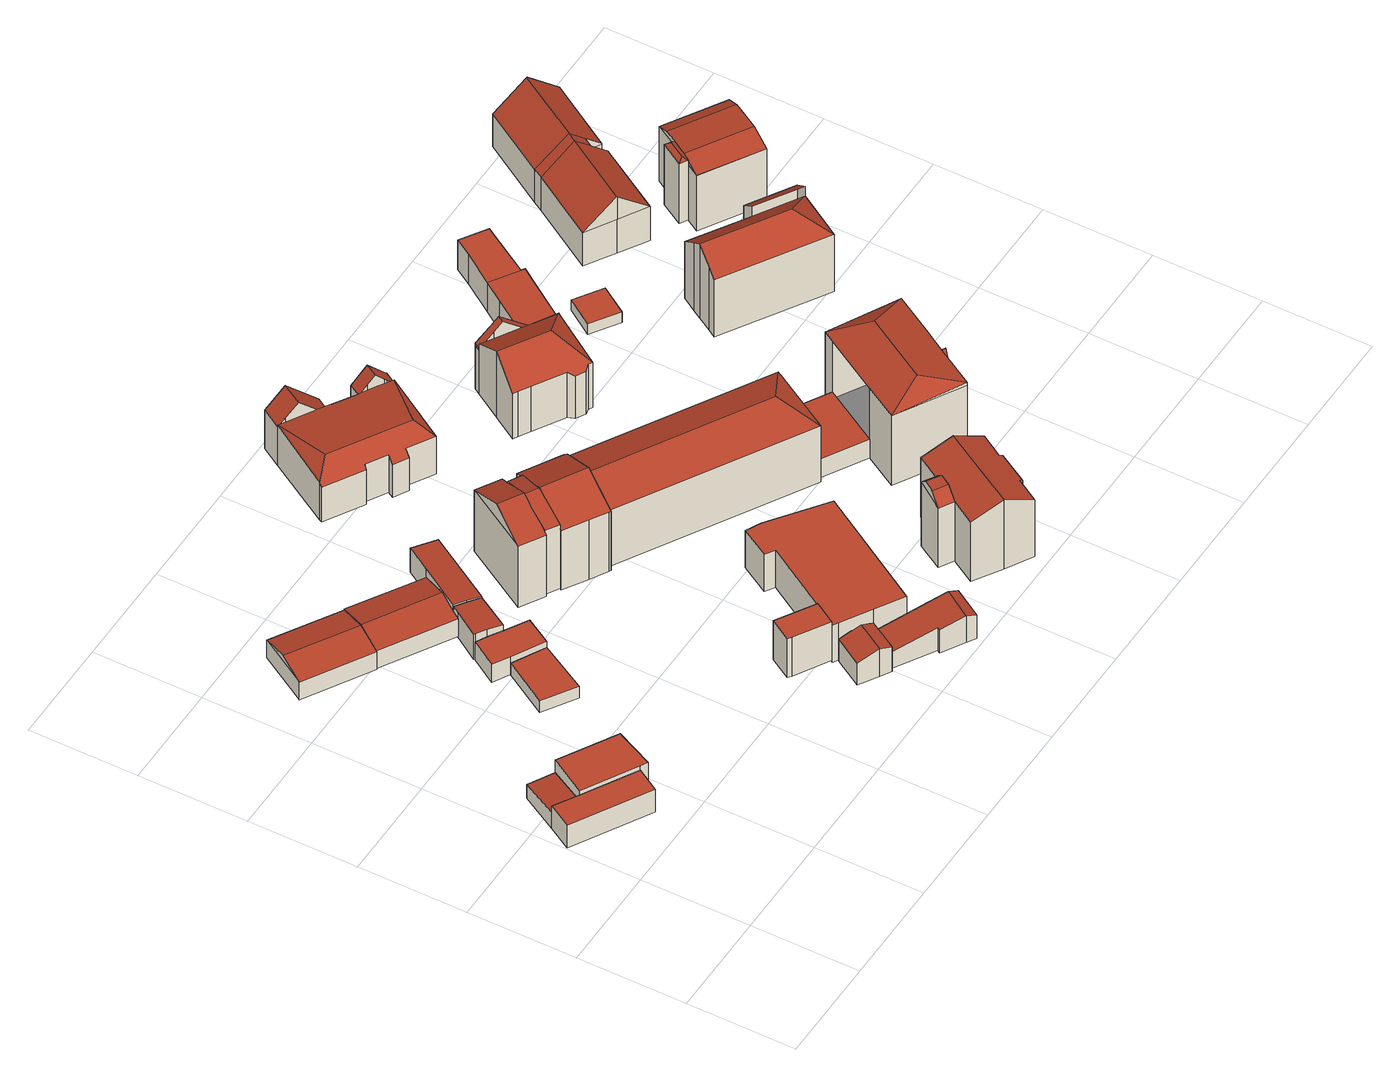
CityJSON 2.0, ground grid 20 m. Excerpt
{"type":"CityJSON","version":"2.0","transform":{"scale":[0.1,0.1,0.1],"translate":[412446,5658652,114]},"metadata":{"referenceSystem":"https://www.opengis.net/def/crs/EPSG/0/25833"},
"CityObjects":{
"building1":{"type":"Building","attributes":{"Dachtyp_tdc":"tdcPolyFlatRoof","Gemeindeschluessel":14612000,"Dachneigung":0,"QualitaetDacherkennung":29,"Geometrietyp2DReferenz":"3000","measuredHeight":5.09,"function":"31001_9998","roofType":"1000"},"geometry":[{"type":"Solid","lod":"2","boundaries":[[[[0,1,2,3]],[[1,4,5,2]],[[4,6,7,5]],[[6,8,9,7]],[[8,0,3,9]],[[8,6,4,1,0]],[[3,2,5,7,9]]]],"semantics":{"surfaces":[{"type":"WallSurface"},{"type":"RoofSurface"},{"type":"GroundSurface"}],"values":[[0,0,0,0,0,1,2]]}}]},
"building2":{"type":"Building","attributes":{"Dachtyp_tdc":"tdcPolyFlatRoof","Gemeindeschluessel":14612000,"Dachneigung":3.47,"QualitaetDacherkennung":79,"Geometrietyp2DReferenz":"3000","measuredHeight":3.52,"function":"31001_9998","roofType":"2100"},"geometry":[{"type":"Solid","lod":"2","boundaries":[[[[10,11,5,12]],[[11,13,2,5]],[[13,14,15,2]],[[14,10,12,15]],[[14,13,11,10]],[[12,5,2,15]]]],"semantics":{"surfaces":[{"type":"WallSurface"},{"type":"RoofSurface"},{"type":"GroundSurface"}],"values":[[0,0,0,0,1,2]]}}]},
"building3":{"type":"Building","attributes":{"Dachtyp_tdc":"tdcPolyFlatRoof","Gemeindeschluessel":14612000,"Dachneigung":0,"QualitaetDacherkennung":66,"Geometrietyp2DReferenz":"3000","measuredHeight":5.75,"function":"31001_9998","roofType":"1000"},"geometry":[{"type":"Solid","lod":"2","boundaries":[[[[16,17,18,19]],[[17,20,21,18]],[[20,22,23,21]],[[22,24,25,23]],[[24,16,19,25]],[[24,22,20,17,16]],[[19,18,21,23,25]]]],"semantics":{"surfaces":[{"type":"WallSurface"},{"type":"RoofSurface"},{"type":"GroundSurface"}],"values":[[0,0,0,0,0,1,2]]}}]},
"building4":{"type":"Building","attributes":{"Dachtyp_tdc":"tdcFreeFormRoof","Gemeindeschluessel":14612000,"Dachneigung":14.09,"QualitaetDacherkennung":87,"Geometrietyp2DReferenz":"3000","measuredHeight":5.27,"function":"31001_9998","roofType":"5000"},"geometry":[{"type":"Solid","lod":"2","boundaries":[[[[26,27,28,29]],[[27,30,31,28]],[[30,32,33,31]],[[32,34,35,33]],[[34,26,29,35]],[[34,36,37,27,26]],[[36,32,30,37]],[[30,27,37]],[[34,32,36]],[[29,28,31,33,35]]]],"semantics":{"surfaces":[{"type":"WallSurface"},{"type":"RoofSurface"},{"type":"GroundSurface"}],"values":[[0,0,0,0,0,1,1,0,0,2]]}}]},
"building5":{"type":"Building","attributes":{"Dachtyp_tdc":"tdcPolyFlatRoof","Gemeindeschluessel":14612000,"Dachneigung":0,"QualitaetDacherkennung":81,"Geometrietyp2DReferenz":"3000","measuredHeight":2.6,"function":"31001_9998","roofType":"1000"},"geometry":[{"type":"Solid","lod":"2","boundaries":[[[[38,39,40,41]],[[39,42,43,40]],[[42,44,45,43]],[[44,38,41,45]],[[44,42,39,38]],[[41,40,43,45]]]],"semantics":{"surfaces":[{"type":"WallSurface"},{"type":"RoofSurface"},{"type":"GroundSurface"}],"values":[[0,0,0,0,1,2]]}}]},
"building6":{"type":"Building","attributes":{"Dachtyp_tdc":"tdcPolyFlatRoof","Gemeindeschluessel":14612000,"Dachneigung":0,"QualitaetDacherkennung":75,"Geometrietyp2DReferenz":"3000","measuredHeight":3.94,"function":"31001_9998","roofType":"1000"},"geometry":[{"type":"Solid","lod":"2","boundaries":[[[[46,47,48,49]],[[47,50,51,48]],[[50,52,53,51]],[[52,54,55,53]],[[54,56,57,55]],[[56,58,59,57]],[[58,46,49,59]],[[58,56,54,52,50,47,46]],[[49,48,51,53,55,57,59]]]],"semantics":{"surfaces":[{"type":"WallSurface"},{"type":"RoofSurface"},{"type":"GroundSurface"}],"values":[[0,0,0,0,0,0,0,1,2]]}}]},
"building7":{"type":"Building","attributes":{"Dachtyp_tdc":"tdcFreeFormRoof","Gemeindeschluessel":14612000,"Dachneigung":14.11,"QualitaetDacherkennung":85,"Geometrietyp2DReferenz":"3000","measuredHeight":5.29,"function":"31001_9998","roofType":"5000"},"geometry":[{"type":"Solid","lod":"2","boundaries":[[[[60,61,62,63]],[[64,60,63,65,66]],[[64,61,60]],[[62,65,63]],[[67,68,69,70,71]],[[64,66,67,71]],[[66,65,68,67]],[[65,62,69,68]],[[62,61,70,69]],[[61,64,71,70]]]],"semantics":{"surfaces":[{"type":"RoofSurface"},{"type":"WallSurface"},{"type":"GroundSurface"}],"values":[[0,0,1,1,2,1,1,1,1,1]]}}]},
"building8":{"type":"Building","attributes":{"Dachtyp_tdc":"tdcPolyFlatRoof","Gemeindeschluessel":14612000,"Dachneigung":4.92,"QualitaetDacherkennung":74,"Geometrietyp2DReferenz":"3000","measuredHeight":5.62,"function":"31001_9998","roofType":"2100"},"geometry":[{"type":"Solid","lod":"2","boundaries":[[[[72,73,74,75]],[[73,76,77,74]],[[76,78,79,77]],[[78,80,81,79]],[[80,82,83,81]],[[82,84,85,83]],[[84,86,87,85]],[[84,82,80,78,76,73,72,86]],[[87,75,74,77,79,81,83,85]],[[86,72,75,87]]]],"semantics":{"surfaces":[{"type":"WallSurface"},{"type":"RoofSurface"},{"type":"GroundSurface"}],"values":[[0,0,0,0,0,0,0,1,2,0]]}}]},
"building9":{"type":"Building","attributes":{"Dachtyp_tdc":"tdcPolyFlatRoof","Gemeindeschluessel":14612000,"Dachneigung":0,"QualitaetDacherkennung":74,"Geometrietyp2DReferenz":"3000","measuredHeight":8.72,"function":"31001_9998","roofType":"1000"},"geometry":[{"type":"Solid","lod":"2","boundaries":[[[[88,89,90,91]],[[89,92,93,90]],[[92,94,95,93]],[[94,96,97,95]],[[96,88,91,97]],[[96,94,92,89,88]],[[91,90,93,95,97]]]],"semantics":{"surfaces":[{"type":"WallSurface"},{"type":"RoofSurface"},{"type":"GroundSurface"}],"values":[[0,0,0,0,0,1,2]]}}]},
"building10":{"type":"Building","attributes":{"Dachtyp_tdc":"tdcPolyFlatRoof","Gemeindeschluessel":14612000,"Dachneigung":6.81,"QualitaetDacherkennung":72,"Geometrietyp2DReferenz":"3000","measuredHeight":5.4,"function":"31001_9998","roofType":"2100"},"geometry":[{"type":"Solid","lod":"2","boundaries":[[[[98,99,100,101]],[[99,102,103,100]],[[102,104,105,103]],[[104,106,107,105]],[[106,108,109,107]],[[108,98,101,109]],[[108,106,104,102,99,98]],[[101,100,103,105,107,109]]]],"semantics":{"surfaces":[{"type":"WallSurface"},{"type":"RoofSurface"},{"type":"GroundSurface"}],"values":[[0,0,0,0,0,0,1,2]]}}]},
"building11":{"type":"Building","attributes":{"Gemeindeschluessel":14612000,"Geometrietyp2DReferenz":"3000","function":"31001_9998","roofType":"9999"},"children":["building11-1","building11-2"]},
"building11-1":{"type":"BuildingPart","attributes":{"Dachtyp_tdc":"tdcGableRoof","Dachneigung":18.79,"QualitaetDacherkennung":74,"Geometrietyp2DReferenz":"3000","measuredHeight":6.24,"roofType":"3100"},"parents":["building11"],"geometry":[{"type":"MultiSurface","lod":"2","boundaries":[[[110,111,112,113]],[[111,114,115,112]],[[114,116,117,115]],[[116,118,119,117]],[[118,120,121,119]],[[120,122,123,124,121]],[[110,113,125]],[[120,118,116,114]],[[114,111,110,122,120]],[[112,115,117,119,121,124,113]]],"semantics":{"surfaces":[{"type":"WallSurface"},{"type":"RoofSurface"},{"type":"GroundSurface"}],"values":[0,0,0,0,0,0,0,1,1,2]}}]},
"building11-2":{"type":"BuildingPart","attributes":{"Dachtyp_tdc":"tdcGableRoof","Dachneigung":10.27,"QualitaetDacherkennung":30,"Geometrietyp2DReferenz":"3000","measuredHeight":6.03,"roofType":"3100"},"parents":["building11"],"geometry":[{"type":"MultiSurface","lod":"2","boundaries":[[[126,127,128,129]],[[127,130,131,128]],[[130,125,113,131]],[[123,132,133,124]],[[132,134,135,133]],[[134,136,137,135]],[[136,138,139,137]],[[138,140,141,139]],[[140,126,129,141]],[[136,134,132,123,125,130,127,126]],[[126,140,138,136]],[[129,128,131,113,124,133,135,137,139,141]]],"semantics":{"surfaces":[{"type":"WallSurface"},{"type":"RoofSurface"},{"type":"GroundSurface"}],"values":[0,0,0,0,0,0,0,0,0,1,1,2]}}]},
"building12":{"type":"Building","attributes":{"Gemeindeschluessel":14612000,"Geometrietyp2DReferenz":"3000","function":"31001_9998","roofType":"9999"},"children":["building12-1","building12-2","building12-3"]},
"building12-1":{"type":"BuildingPart","attributes":{"Dachtyp_tdc":"tdcGableRoof","Dachneigung":19.32,"QualitaetDacherkennung":67,"Geometrietyp2DReferenz":"3000","measuredHeight":16.62,"roofType":"3100"},"parents":["building12"],"geometry":[{"type":"MultiSurface","lod":"2","boundaries":[[[142,143,144]],[[142,145,146,147,148,143]],[[149,150,151,152,153]],[[154,155,156,157,158,159]],[[145,142,160,161,158,157,162]],[[149,163,155,154,150]],[[154,164,150]],[[151,165,143,148,152]]],"semantics":{"surfaces":[{"type":"WallSurface"},{"type":"RoofSurface"},{"type":"GroundSurface"}],"values":[0,0,0,1,1,0,0,2]}}]},
"building12-2":{"type":"BuildingPart","attributes":{"Dachtyp_tdc":"tdcGableRoof","Dachneigung":23.73,"QualitaetDacherkennung":49,"Geometrietyp2DReferenz":"3000","measuredHeight":16.82,"roofType":"3100"},"parents":["building12"],"geometry":[{"type":"MultiSurface","lod":"2","boundaries":[[[166,167,168,169]],[[167,170,171,168]],[[170,172,173,171]],[[172,153,152,173]],[[174,166,169,175]],[[174,146,176,162,177,178,166]],[[167,178,177,156,163,179,170]],[[170,179,172]],[[172,179,163,149,153]],[[166,178,167]],[[169,168,171,173,152,148,175]]],"semantics":{"surfaces":[{"type":"WallSurface"},{"type":"RoofSurface"},{"type":"GroundSurface"}],"values":[0,0,0,0,0,1,1,0,0,0,2]}}]},
"building12-3":{"type":"BuildingPart","attributes":{"Dachtyp_tdc":"tdcGableRoof","Dachneigung":24.69,"QualitaetDacherkennung":65,"Geometrietyp2DReferenz":"3000","measuredHeight":16.9,"roofType":"3100"},"parents":["building12"],"geometry":[{"type":"MultiSurface","lod":"2","boundaries":[[[180,181,182,183]],[[181,184,185,182]],[[184,144,143,185]],[[164,151,150]],[[164,186,187,151]],[[186,188,189,187]],[[188,190,191,189]],[[190,192,193,191]],[[192,194,195,193]],[[194,196,197,195]],[[196,198,199,197]],[[198,180,183,199]],[[194,192,190,188,186,164,159,200]],[[200,160,201,144,184,181,180,198,196,194]],[[183,182,185,143,165,151,187,189,191,193,195,197,199]]],"semantics":{"surfaces":[{"type":"WallSurface"},{"type":"RoofSurface"},{"type":"GroundSurface"}],"values":[0,0,0,0,0,0,0,0,0,0,0,0,1,1,2]}}]},
"building13":{"type":"Building","attributes":{"Dachtyp_tdc":"tdcPolyFlatRoof","Gemeindeschluessel":14612000,"Dachneigung":0,"QualitaetDacherkennung":92,"Geometrietyp2DReferenz":"3000","measuredHeight":8.29,"function":"31001_9998","roofType":"1000"},"geometry":[{"type":"Solid","lod":"2","boundaries":[[[[202,203,204,205]],[[203,206,207,204]],[[206,208,209,207]],[[208,210,211,209]],[[210,212,213,211]],[[212,214,215,213]],[[214,216,217,215]],[[216,218,219,217]],[[218,220,221,219]],[[220,222,223,221]],[[222,202,205,223]],[[222,220,218,216,214,212,210,208,206,203,202]],[[205,204,207,209,211,213,215,217,219,221,223]]]],"semantics":{"surfaces":[{"type":"WallSurface"},{"type":"RoofSurface"},{"type":"GroundSurface"}],"values":[[0,0,0,0,0,0,0,0,0,0,0,1,2]]}}]},
"building14":{"type":"Building","attributes":{"Gemeindeschluessel":14612000,"Geometrietyp2DReferenz":"3000","function":"31001_9998","roofType":"9999"},"children":["building14-1","building14-2","building14-3"]},
"building14-1":{"type":"BuildingPart","attributes":{"Dachtyp_tdc":"tdcGableRoof","Dachneigung":44.82,"QualitaetDacherkennung":51,"Geometrietyp2DReferenz":"3000","measuredHeight":11.62,"roofType":"3100"},"parents":["building14"],"geometry":[{"type":"MultiSurface","lod":"2","boundaries":[[[224,225,226,227]],[[225,228,229,226]],[[228,230,231,229]],[[230,232,233,231]],[[232,234,235,233]],[[234,236,237,235]],[[230,228,225,224,238,239]],[[239,240,236,234,232,230]],[[237,241,227,226,229,231,233,235]]],"semantics":{"surfaces":[{"type":"WallSurface"},{"type":"RoofSurface"},{"type":"GroundSurface"}],"values":[0,0,0,0,0,0,1,1,2]}}]},
"building14-2":{"type":"BuildingPart","attributes":{"Dachtyp_tdc":"tdcHipRoof","Dachneigung":10.27,"QualitaetDacherkennung":31,"Geometrietyp2DReferenz":"3000","measuredHeight":10.94,"roofType":"3200"},"parents":["building14"],"geometry":[{"type":"MultiSurface","lod":"2","boundaries":[[[242,243,244,245]],[[243,246,247,244]],[[246,248,249,247]],[[248,250,251,249]],[[250,252,253,251]],[[252,254,255,256,253]],[[257,258,224,227,259,260]],[[261,262,263,237,236]],[[262,264,265,263]],[[264,266,267,265]],[[266,242,245,267]],[[262,261,268]],[[254,252,269]],[[261,240,270,238,258,257,271,272,273,254,269,268]],[[252,250,248,246,243,242,266,264,262,268,269]],[[245,244,247,249,251,253,256,274,259,227,241,237,263,265,267]]],"semantics":{"surfaces":[{"type":"WallSurface"},{"type":"RoofSurface"},{"type":"GroundSurface"}],"values":[0,0,0,0,0,0,0,0,0,0,0,1,1,1,1,2]}}]},
"building14-3":{"type":"BuildingPart","attributes":{"Dachtyp_tdc":"tdcGableRoof","Dachneigung":44.83,"QualitaetDacherkennung":53,"Geometrietyp2DReferenz":"3000","measuredHeight":12.28,"roofType":"3100"},"parents":["building14"],"geometry":[{"type":"MultiSurface","lod":"2","boundaries":[[[255,275,276,256]],[[275,277,278,276]],[[277,279,280,278]],[[279,260,259,280]],[[277,275,255,273,281]],[[281,271,260,279,277]],[[274,256,276,278,280,259]]],"semantics":{"surfaces":[{"type":"WallSurface"},{"type":"RoofSurface"},{"type":"GroundSurface"}],"values":[0,0,0,0,1,1,2]}}]},
"building15":{"type":"Building","attributes":{"Dachtyp_tdc":"tdcCutGableRoof","Gemeindeschluessel":14612000,"Dachneigung":49.26,"QualitaetDacherkennung":78,"Geometrietyp2DReferenz":"3000","measuredHeight":15.46,"function":"31001_9998","roofType":"9999"},"geometry":[{"type":"Solid","lod":"2","boundaries":[[[[282,283,284,285]],[[283,286,287,284]],[[286,288,289,287]],[[288,282,285,289]],[[283,282,290,291]],[[286,283,291,292]],[[288,286,292,293]],[[282,288,293,290]],[[292,291,290,293]],[[285,284,287,289]]]],"semantics":{"surfaces":[{"type":"WallSurface"},{"type":"RoofSurface"},{"type":"GroundSurface"}],"values":[[0,0,0,0,1,0,1,0,1,2]]}}]},
"building16":{"type":"Building","attributes":{"Dachtyp_tdc":"tdcGableRoof","Gemeindeschluessel":14612000,"Dachneigung":26.49,"QualitaetDacherkennung":33,"Geometrietyp2DReferenz":"3000","measuredHeight":15.43,"function":"31001_9998","roofType":"3100"},"geometry":[{"type":"Solid","lod":"2","boundaries":[[[[294,295,296,284]],[[295,297,298,296]],[[297,299,300,298]],[[299,301,302,300]],[[301,303,304,302]],[[303,305,306,304]],[[305,307,308,306]],[[307,309,310,308]],[[309,311,312,310]],[[311,313,314,312]],[[313,315,287,314]],[[315,294,284,287]],[[311,309,307,305,303,301,299,297]],[[297,295,294,315,313,311]],[[284,296,298,300,302,304,306,308,310,312,314,287]]]],"semantics":{"surfaces":[{"type":"WallSurface"},{"type":"RoofSurface"},{"type":"GroundSurface"}],"values":[[0,0,0,0,0,0,0,0,0,0,0,0,1,1,2]]}}]},
"building17":{"type":"Building","attributes":{"Gemeindeschluessel":14612000,"Geometrietyp2DReferenz":"3000","function":"31001_9998","roofType":"9999"},"children":["building17-1","building17-2","building17-3","building17-4"]},
"building17-1":{"type":"BuildingPart","attributes":{"Dachtyp_tdc":"tdcGableRoof","Dachneigung":69.1,"QualitaetDacherkennung":6,"Geometrietyp2DReferenz":"3000","measuredHeight":13.9,"roofType":"3100"},"parents":["building17"],"geometry":[{"type":"MultiSurface","lod":"2","boundaries":[[[316,317,318,319]],[[317,320,321,318]],[[320,322,323,321]],[[320,317,324]],[[317,316,325,324]],[[322,320,324,325]],[[319,318,321,323]]],"semantics":{"surfaces":[{"type":"WallSurface"},{"type":"RoofSurface"},{"type":"GroundSurface"}],"values":[0,0,0,0,1,1,2]}}]},
"building17-2":{"type":"BuildingPart","attributes":{"Dachtyp_tdc":"tdcHipAndGableRoof","Dachneigung":20.98,"QualitaetDacherkennung":53,"Geometrietyp2DReferenz":"3000","measuredHeight":15.16,"roofType":"5000"},"parents":["building17"],"geometry":[{"type":"MultiSurface","lod":"2","boundaries":[[[326,327,328,329]],[[327,330,331,328]],[[330,332,333,334,331]],[[335,336,337,338,339]],[[336,340,341,337]],[[340,342,343,341]],[[342,344,345,343]],[[344,326,329,345]],[[340,336,335,332,330,327,346]],[[327,326,344,346]],[[344,342,340,346]],[[329,328,331,334,338,337,341,343,345]]],"semantics":{"surfaces":[{"type":"WallSurface"},{"type":"RoofSurface"},{"type":"GroundSurface"}],"values":[0,0,0,0,0,0,0,0,1,1,1,2]}}]},
"building17-3":{"type":"BuildingPart","attributes":{"Dachtyp_tdc":"tdcPolyFlatRoof","Dachneigung":0,"QualitaetDacherkennung":76,"Geometrietyp2DReferenz":"3000","measuredHeight":4.17,"roofType":"1000"},"parents":["building17"],"geometry":[{"type":"MultiSurface","lod":"2","boundaries":[[[333,347,348,334]],[[349,350,337,351]],[[350,339,338,337]],[[339,350,349,347,333]],[[334,348,351,337,338]]],"semantics":{"surfaces":[{"type":"WallSurface"},{"type":"RoofSurface"},{"type":"GroundSurface"}],"values":[0,0,0,1,2]}}]},
"building17-4":{"type":"BuildingPart","attributes":{"Dachtyp_tdc":"tdcHipRoof","Dachneigung":17.56,"QualitaetDacherkennung":42,"Geometrietyp2DReferenz":"3000","measuredHeight":18.48,"roofType":"3200"},"parents":["building17"],"geometry":[{"type":"MultiSurface","lod":"2","boundaries":[[[352,323,322]],[[352,353,354,323]],[[353,355,356,354]],[[355,357,351,356]],[[357,349,351]],[[358,348,347]],[[358,359,360,348]],[[359,361,362,360]],[[361,363,316,319,362]],[[355,364,365]],[[366,359,367]],[[368,366,367,365,364,369]],[[357,355,365,367,359,358]],[[363,368,369,352]],[[352,369,364,353]],[[361,366,368,363]],[[359,366,361]],[[353,364,355]],[[323,354,356,351,348,360,362,319]]],"semantics":{"surfaces":[{"type":"WallSurface"},{"type":"RoofSurface"},{"type":"GroundSurface"}],"values":[0,0,0,0,0,0,0,0,0,1,1,1,1,0,0,0,0,0,2]}}]},
"building18":{"type":"Building","attributes":{"Gemeindeschluessel":14612000,"Geometrietyp2DReferenz":"3000","function":"31001_9998","roofType":"9999"},"children":["building18-1","building18-2"]},
"building18-1":{"type":"BuildingPart","attributes":{"Dachtyp_tdc":"tdcHipAndGableRoof","Dachneigung":41.31,"QualitaetDacherkennung":31,"Geometrietyp2DReferenz":"3000","measuredHeight":14.8,"roofType":"5000"},"parents":["building18"],"geometry":[{"type":"MultiSurface","lod":"2","boundaries":[[[370,371,372,373]],[[371,374,375,372]],[[374,376,377,375]],[[376,378,379,377]],[[378,380,381,379]],[[380,382,383,384,385,381]],[[386,387,388,389,390]],[[387,391,392,388]],[[391,393,394,392]],[[393,395,396,394]],[[395,397,398,396]],[[397,370,373,398]],[[393,391,387,399]],[[387,386,400,401,382,380,399]],[[380,378,376,374,371,370,397,395,393,399]],[[373,372,375,377,379,381,385,389,388,392,394,396,398]]],"semantics":{"surfaces":[{"type":"WallSurface"},{"type":"RoofSurface"},{"type":"GroundSurface"}],"values":[0,0,0,0,0,0,0,0,0,0,0,0,1,1,1,2]}}]},
"building18-2":{"type":"BuildingPart","attributes":{"Dachtyp_tdc":"tdcGableRoof","Dachneigung":40.76,"QualitaetDacherkennung":34,"Geometrietyp2DReferenz":"3000","measuredHeight":14.22,"roofType":"3100"},"parents":["building18"],"geometry":[{"type":"MultiSurface","lod":"2","boundaries":[[[384,402,403,385]],[[402,404,405,403]],[[404,406,407,405]],[[406,408,409,407]],[[408,410,411,409]],[[410,390,389,411]],[[410,412,413,414,400,390]],[[383,401,414,413,415,416,417]],[[384,383,417,402]],[[402,417,416,404]],[[404,416,415,406]],[[406,415,413,412,408]],[[408,412,410]],[[389,385,403,405,407,409,411]]],"semantics":{"surfaces":[{"type":"WallSurface"},{"type":"RoofSurface"},{"type":"GroundSurface"}],"values":[0,0,0,0,0,0,1,1,0,0,0,0,0,2]}}]},
"building19":{"type":"Building","attributes":{"Gemeindeschluessel":14612000,"Geometrietyp2DReferenz":"3000","function":"31001_9998","roofType":"9999"},"children":["building19-1","building19-2","building19-3"]},
"building19-1":{"type":"BuildingPart","attributes":{"Dachtyp_tdc":"tdcFreeFormRoof","Dachneigung":63.85,"QualitaetDacherkennung":16,"Geometrietyp2DReferenz":"3000","measuredHeight":8.31,"roofType":"5000"},"parents":["building19"],"geometry":[{"type":"MultiSurface","lod":"2","boundaries":[[[418,419,420,421]],[[419,422,423,420]],[[422,424,425,423]],[[424,426,427,428,425]],[[429,430,431]],[[429,432,433,430]],[[432,434,435,433]],[[434,436,437,435]],[[436,418,421,437]],[[432,429,438]],[[429,426,424,438]],[[424,422,419,418,436,434,432,438]],[[421,420,423,425,428,430,433,435,437]]],"semantics":{"surfaces":[{"type":"WallSurface"},{"type":"RoofSurface"},{"type":"GroundSurface"}],"values":[0,0,0,0,0,0,0,0,0,1,1,1,2]}}]},
"building19-2":{"type":"BuildingPart","attributes":{"Dachtyp_tdc":"tdcPolyFlatRoof","Dachneigung":0,"QualitaetDacherkennung":55,"Geometrietyp2DReferenz":"3000","measuredHeight":6.58,"roofType":"1000"},"parents":["building19"],"geometry":[{"type":"MultiSurface","lod":"2","boundaries":[[[439,440,441,442]],[[440,443,444,441]],[[443,445,446,444]],[[447,448,449,450]],[[447,451,452,448]],[[451,439,442,452]],[[451,447,450,445,443,440,439]],[[442,441,444,446,449,448,452]]],"semantics":{"surfaces":[{"type":"WallSurface"},{"type":"RoofSurface"},{"type":"GroundSurface"}],"values":[0,0,0,0,0,0,1,2]}}]},
"building19-3":{"type":"BuildingPart","attributes":{"Dachtyp_tdc":"tdcPolyFlatRoof","Dachneigung":0,"QualitaetDacherkennung":43,"Geometrietyp2DReferenz":"3000","measuredHeight":6.55,"roofType":"1000"},"parents":["building19"],"geometry":[{"type":"MultiSurface","lod":"2","boundaries":[[[445,443,444,446]],[[443,453,454,444]],[[453,455,456,454]],[[455,457,458,456]],[[457,431,430,458]],[[427,459,460,428]],[[459,461,462,460]],[[461,463,464,462]],[[463,450,449,464]],[[450,463,461,459,427,431,457,455,453,443,445]],[[446,444,454,456,458,430,428,460,462,464,449]]],"semantics":{"surfaces":[{"type":"WallSurface"},{"type":"RoofSurface"},{"type":"GroundSurface"}],"values":[0,0,0,0,0,0,0,0,0,1,2]}}]},
"building20":{"type":"Building","attributes":{"Dachtyp_tdc":"tdcPolyFlatRoof","Gemeindeschluessel":14612000,"Dachneigung":0,"QualitaetDacherkennung":83,"Geometrietyp2DReferenz":"3000","measuredHeight":2.34,"function":"31001_9998","roofType":"1000"},"geometry":[{"type":"Solid","lod":"2","boundaries":[[[[465,466,467,468]],[[466,469,470,467]],[[469,471,472,470]],[[471,465,468,472]],[[471,469,466,465]],[[468,467,470,472]]]],"semantics":{"surfaces":[{"type":"WallSurface"},{"type":"RoofSurface"},{"type":"GroundSurface"}],"values":[[0,0,0,0,1,2]]}}]},
"building21":{"type":"Building","attributes":{"Gemeindeschluessel":14612000,"Geometrietyp2DReferenz":"3000","function":"31001_9998","roofType":"9999"},"children":["building21-1","building21-2"]},
"building21-1":{"type":"BuildingPart","attributes":{"Dachtyp_tdc":"tdcPolyFlatRoof","Dachneigung":38.52,"QualitaetDacherkennung":37,"Geometrietyp2DReferenz":"3000","measuredHeight":14.86,"roofType":"2100"},"parents":["building21"],"geometry":[{"type":"MultiSurface","lod":"2","boundaries":[[[473,474,475,476,477]],[[478,479,480,481,482]],[[479,473,477,480]],[[479,478,474,473]],[[477,476,481,480]]],"semantics":{"surfaces":[{"type":"WallSurface"},{"type":"RoofSurface"},{"type":"GroundSurface"}],"values":[0,0,0,1,2]}}]},
"building21-2":{"type":"BuildingPart","attributes":{"Dachtyp_tdc":"tdcHipAndGableRoof","Dachneigung":38.74,"QualitaetDacherkennung":57,"Geometrietyp2DReferenz":"3000","measuredHeight":16.61,"roofType":"5000"},"parents":["building21"],"geometry":[{"type":"MultiSurface","lod":"2","boundaries":[[[483,484,485,486]],[[484,487,488,485]],[[487,482,481,488]],[[475,489,490,476]],[[489,491,492,490]],[[491,493,494,492]],[[493,483,486,494]],[[489,475,495]],[[475,482,487,484,483,495]],[[483,493,491,489,495]],[[486,485,488,481,476,490,492,494]]],"semantics":{"surfaces":[{"type":"WallSurface"},{"type":"RoofSurface"},{"type":"GroundSurface"}],"values":[0,0,0,0,0,0,0,1,1,1,2]}}]},
"building22":{"type":"Building","attributes":{"Gemeindeschluessel":14612000,"Geometrietyp2DReferenz":"3000","function":"31001_9998","roofType":"9999"},"children":["building22-1","building22-2","building22-3"]},
"building22-1":{"type":"BuildingPart","attributes":{"Dachtyp_tdc":"tdcGableRoof","Dachneigung":40.81,"QualitaetDacherkennung":68,"Geometrietyp2DReferenz":"3000","measuredHeight":12.62,"roofType":"3100"},"parents":["building22"],"geometry":[{"type":"MultiSurface","lod":"2","boundaries":[[[496,497,498,499]],[[497,500,501,498]],[[500,502,503,501]],[[504,505,506,507]],[[505,496,499,506]],[[505,508,509,510,511,512,496]],[[500,511,510,502]],[[497,512,511,500]],[[496,512,497]],[[504,513,508,505]],[[499,498,501,503,507,506]]],"semantics":{"surfaces":[{"type":"WallSurface"},{"type":"RoofSurface"},{"type":"GroundSurface"}],"values":[0,0,0,0,0,1,1,0,0,0,2]}}]},
"building22-2":{"type":"BuildingPart","attributes":{"Dachtyp_tdc":"tdcGableRoof","Dachneigung":40.88,"QualitaetDacherkennung":60,"Geometrietyp2DReferenz":"3000","measuredHeight":12.66,"roofType":"3100"},"parents":["building22"],"geometry":[{"type":"MultiSurface","lod":"2","boundaries":[[[514,513,504,507,515,516]],[[502,517,518,519,503]],[[513,514,520,521,510,509]],[[517,502,522,510,521,523]],[[515,507,503,519]]],"semantics":{"surfaces":[{"type":"WallSurface"},{"type":"RoofSurface"},{"type":"GroundSurface"}],"values":[0,0,1,1,2]}}]},
"building22-3":{"type":"BuildingPart","attributes":{"Dachtyp_tdc":"tdcGableRoof","Dachneigung":41.55,"QualitaetDacherkennung":66,"Geometrietyp2DReferenz":"3000","measuredHeight":12.67,"roofType":"3100"},"parents":["building22"],"geometry":[{"type":"MultiSurface","lod":"2","boundaries":[[[524,516,515,525]],[[518,526,527,519]],[[526,528,529,527]],[[528,530,531,529]],[[530,524,525,531]],[[532,533,534,521,520,514,535]],[[518,536,523,521,534,526]],[[524,535,514,516]],[[530,532,535,524]],[[528,533,532,530]],[[526,534,533,528]],[[525,515,519,527,529,531]]],"semantics":{"surfaces":[{"type":"WallSurface"},{"type":"RoofSurface"},{"type":"GroundSurface"}],"values":[0,0,0,0,0,1,1,0,0,0,0,2]}}]},
"building23":{"type":"Building","attributes":{"Gemeindeschluessel":14612000,"Geometrietyp2DReferenz":"3000","function":"31001_9998","roofType":"9999"},"children":["building23-1","building23-2"]},
"building23-1":{"type":"BuildingPart","attributes":{"Dachtyp_tdc":"tdcCutGableRoof","Dachneigung":3.98,"QualitaetDacherkennung":66,"Geometrietyp2DReferenz":"3000","measuredHeight":13.87,"roofType":"9999"},"parents":["building23"],"geometry":[{"type":"MultiSurface","lod":"2","boundaries":[[[537,538,539,540]],[[538,541,542,539]],[[541,543,544,542]],[[545,546,547,548]],[[546,537,540,547]],[[546,549,550,537]],[[551,552,553,554,555,556]],[[549,557,553,552,550]],[[558,557,545]],[[545,557,549,546]],[[538,551,556,541]],[[541,556,555,543]],[[537,550,552,551,538]],[[540,539,542,544,548,547]]],"semantics":{"surfaces":[{"type":"WallSurface"},{"type":"RoofSurface"},{"type":"GroundSurface"}],"values":[0,0,0,0,0,1,1,1,0,0,0,0,0,2]}}]},
"building23-2":{"type":"BuildingPart","attributes":{"Dachtyp_tdc":"tdcFreeFormRoof","Dachneigung":27.93,"QualitaetDacherkennung":13,"Geometrietyp2DReferenz":"3000","measuredHeight":13.89,"roofType":"5000"},"parents":["building23"],"geometry":[{"type":"MultiSurface","lod":"2","boundaries":[[[559,560,544,543,555]],[[559,561,562,560]],[[561,558,545,548,562]],[[563,558,561]],[[564,563,561,559]],[[564,559,555]],[[563,564,555,554,558]],[[544,560,562,548]]],"semantics":{"surfaces":[{"type":"WallSurface"},{"type":"RoofSurface"},{"type":"GroundSurface"}],"values":[0,0,0,1,1,1,1,2]}}]}
},
"vertices":[
[4,336,60],[29,379,60],[29,379,10],[4,336,10],[73,353,60],[73,353,10],[168,298,60],[168,298,10],[143,256,60],[143,256,10],
[112,421,41],[73,353,46],[112,421,10],[29,379,46],[67,446,41],[67,446,10],
[214,362,69],[181,291,69],[181,291,11],[214,362,11],[168,298,69],[168,298,11],[73,353,69],[73,353,11],[112,421,69],[112,421,11],
[67,861,57],[68,862,57],[68,862,18],[67,861,18],[122,953,57],[122,953,18],[242,881,57],[242,881,18],[187,790,57],[187,790,18],[213,834,71],[94,906,71],
[343,571,43],[294,483,43],[294,483,17],[343,571,17],[235,521,43],[235,521,17],[284,602,43],[284,602,17],
[370,618,56],[343,571,56],[343,571,16],[370,618,16],[285,603,56],[285,603,16],[255,620,56],[255,620,16],[285,668,56],[285,668,16],[305,657,56],[305,657,16],[329,642,56],[329,642,16],
[339,759,73],[367,805,59],[242,881,59],[214,834,73],[320,728,63],[187,790,59],[313,715,59],[313,715,20],[187,790,20],[242,881,20],[367,805,20],[320,728,20],
[285,668,74],[283,669,74],[283,669,18],[285,668,18],[313,715,74],[313,715,18],[320,728,74],[320,728,18],[341,716,72],[341,716,18],[364,702,69],[364,702,18],[329,642,69],[329,642,18],[305,657,72],[305,657,18],
[497,214,112],[491,219,112],[491,219,25],[497,214,25],[515,258,112],[515,258,25],[583,217,112],[583,217,25],[559,177,112],[559,177,25],
[364,702,72],[341,716,75],[341,716,24],[364,702,24],[320,728,78],[320,728,24],[367,805,78],[367,805,24],[394,850,78],[394,850,24],[438,824,72],[438,824,24],
[592,90,77],[589,85,77],[589,85,22],[592,90,22],[569,96,84],[569,96,22],[535,117,71],[535,117,22],[567,169,71],[567,169,22],[601,149,84],[601,149,22],[620,137,77],[620,137,58],[620,137,22],[592,90,58],
[703,16,82],[662,41,73],[662,41,22],[703,16,22],[665,46,73],[665,46,22],[671,106,69],[671,106,22],[693,93,73],[693,93,22],[735,68,82],[735,68,22],[751,59,75],[751,59,22],[719,6,75],[719,6,22],
[474,623,176],[474,623,33],[474,623,168],[451,637,176],[451,637,172],[451,637,170],[451,637,33],[511,740,176],[535,727,176],[535,727,33],[511,740,33],[511,740,170],[535,727,181],[511,740,181],[496,714,192],[485,695,199],[508,682,199],[518,699,192],[497,663,192],[507,680,199],[473,675,191],[511,740,178],[535,727,177],[507,680,33],
[405,659,170],[478,782,170],[478,782,33],[405,659,33],[521,756,170],[521,756,33],[511,741,170],[511,741,33],[448,633,170],[448,633,33],[455,644,176],[485,695,201],[442,720,201],[511,741,178],
[545,576,166],[515,594,166],[515,594,33],[545,576,33],[472,620,166],[472,620,33],[544,743,169],[544,743,33],[587,718,169],[587,718,33],[617,700,169],[617,700,33],[621,696,169],[621,696,33],[584,635,202],[584,635,33],[551,578,169],[551,578,33],[549,574,166],[549,574,33],[507,680,202],[481,636,176],
[620,137,107],[567,169,107],[567,169,24],[620,137,24],[557,175,107],[557,175,24],[559,177,107],[559,177,24],[583,217,107],[583,217,24],[655,336,107],[655,336,24],[638,347,107],[638,347,24],[669,399,107],[669,399,24],[696,386,107],[696,386,24],[796,312,107],[796,312,24],[671,106,107],[671,106,24],
[607,1068,122],[620,1090,122],[620,1090,36],[607,1068,36],[625,1088,127],[625,1088,36],[646,1075,153],[646,1075,36],[672,1059,122],[672,1059,36],[675,1057,119],[675,1057,36],[662,1035,119],[662,1035,36],[610,1066,126],[633,1053,153],[656,1039,126],[633,1053,36],
[513,951,109],[519,962,120],[519,962,36],[513,951,36],[482,984,120],[482,984,36],[478,979,114],[478,979,36],[409,1020,114],[409,1020,36],[412,1025,120],[412,1025,36],[483,1143,126],[483,1143,122],[483,1143,36],[566,1093,126],[607,1068,126],[566,1093,36],[566,1093,99],[662,1035,126],[592,918,120],[592,918,36],[545,946,120],[545,946,36],[539,936,109],[539,936,36],[583,955,146],[447,1036,146],[633,1053,126],[544,1107,126],[515,1124,126],[486,1141,126],[515,1124,36],
[505,1180,122],[505,1180,36],[537,1161,159],[537,1161,36],[589,1130,99],[589,1130,36],[515,1124,159],
[840,178,179],[866,162,179],[866,162,36],[840,178,36],[838,116,168],[838,116,36],[812,131,168],[812,131,36],[834,167,191],[859,152,191],[848,133,190],[822,148,190],
[866,162,169],[895,211,169],[895,211,36],[945,181,190],[945,181,36],[992,152,163],[992,152,36],[967,111,163],[967,111,36],[972,107,160],[972,107,36],[940,52,160],[940,52,36],[936,55,162],[936,55,36],[910,12,162],[910,12,36],[862,40,190],[862,40,36],[811,71,169],[811,71,36],[838,116,169],
[1116,330,123],[1132,321,123],[1132,321,38],[1116,330,38],[1102,271,105],[1102,271,38],[1086,281,105],[1086,281,38],[1117,295,177],[1100,305,177],
[621,696,164],[950,503,164],[950,503,38],[621,696,38],[945,496,164],[945,496,38],[946,496,164],[946,496,80],[946,496,38],[885,393,164],[885,392,164],[885,392,38],[885,393,38],[885,393,80],[880,385,164],[880,385,38],[551,578,164],[551,578,38],[586,637,190],[586,637,38],[878,466,190],
[1026,449,80],[1026,449,38],[965,345,80],[885,392,80],[965,345,38],
[1086,281,194],[1048,216,194],[1048,216,38],[930,285,194],[930,285,38],[965,345,194],[1026,449,194],[1038,469,194],[1038,469,38],[1156,399,194],[1156,399,38],[1116,330,194],[1048,216,201],[1004,281,223],[1156,399,201],[1073,399,223],[1116,330,201],[1086,281,201],
[803,788,136],[799,800,143],[799,800,42],[803,788,42],[744,833,143],[744,833,42],[724,845,143],[724,845,42],[715,850,143],[715,850,42],[743,896,190],[743,896,42],[774,946,154],[774,946,144],[774,946,138],[774,946,42],[856,896,154],[896,872,154],[896,872,42],[856,896,42],[856,896,138],[892,865,153],[892,865,42],[838,776,143],[838,776,42],[831,780,143],[831,780,42],[821,778,137],[821,778,42],[826,845,190],[840,906,154],[783,940,154],
[781,957,138],[781,957,42],[789,952,138],[789,952,42],[809,940,138],[809,940,42],[858,910,138],[858,910,42],[863,908,138],[863,908,42],[858,910,142],[817,935,184],[810,924,184],[809,940,175],[789,952,153],[781,957,144],
[892,865,99],[896,872,114],[896,872,45],[892,865,45],[856,896,114],[856,896,45],[859,902,128],[859,902,45],[863,908,114],[863,908,111],[863,908,45],[915,876,114],[915,876,45],[915,876,111],[907,865,114],[907,865,45],[903,859,99],[903,859,45],[898,862,99],[898,862,45],[905,874,128],
[1039,1082,111],[1020,1051,111],[1020,1051,45],[1039,1082,45],[985,993,111],[985,993,45],[984,993,111],[984,993,45],[973,1081,111],[973,1081,45],[935,1025,45],[935,1025,111],[992,1112,111],[992,1112,45],
[991,989,111],[991,989,45],[965,951,111],[965,951,45],[932,902,111],[932,902,45],[858,910,111],[858,910,45],[877,938,111],[877,938,45],[909,987,111],[909,987,45],
[970,862,70],[1003,912,70],[1003,912,47],[970,862,47],[1053,879,70],[1053,879,47],[1020,829,70],[1020,829,47],
[1314,681,173],[1299,658,195],[1299,658,173],[1299,658,46],[1314,681,46],[1218,708,195],[1233,731,173],[1233,731,46],[1218,708,46],[1218,708,173],
[1091,729,212],[1100,744,198],[1100,744,46],[1091,729,46],[1117,771,173],[1117,771,46],[1248,575,174],[1248,575,46],[1066,688,174],[1066,688,46],[1075,702,188],[1075,702,46],[1231,642,212],
[1190,877,133],[1140,908,132],[1140,908,57],[1190,877,57],[1088,940,131],[1088,940,57],[1161,1059,131],[1161,1059,57],[1238,1012,133],[1263,997,133],[1263,997,57],[1238,1012,57],[1238,1012,158],[1229,1018,167],[1213,1028,183],[1139,908,183],[1140,908,182],[1238,1012,157],
[1248,1029,157],[1248,1029,57],[1248,1029,130],[1171,1076,131],[1171,1076,130],[1171,1076,57],[1240,1034,165],[1223,1044,183],[1162,1059,131],[1197,1060,157],
[1273,1014,130],[1273,1014,57],[1245,1196,130],[1245,1196,57],[1297,1164,130],[1297,1164,57],[1347,1134,130],[1347,1134,57],[1347,1134,132],[1297,1164,183],[1296,1164,183],[1273,1014,132],[1172,1075,131],
[1419,866,178],[1354,760,178],[1354,760,55],[1419,866,55],[1247,825,178],[1247,825,55],[1261,849,178],[1261,849,55],[1287,890,178],[1312,932,178],[1312,932,55],[1287,890,55],[1299,910,189],[1406,845,189],[1354,760,179],[1375,795,193],[1268,860,193],[1262,849,189],[1261,849,189],[1247,825,179],[1287,890,191],[1287,890,189],
[1247,857,189],[1247,857,55],[1272,899,189],[1272,899,55],[1276,889,194],[1259,860,194]
]}
